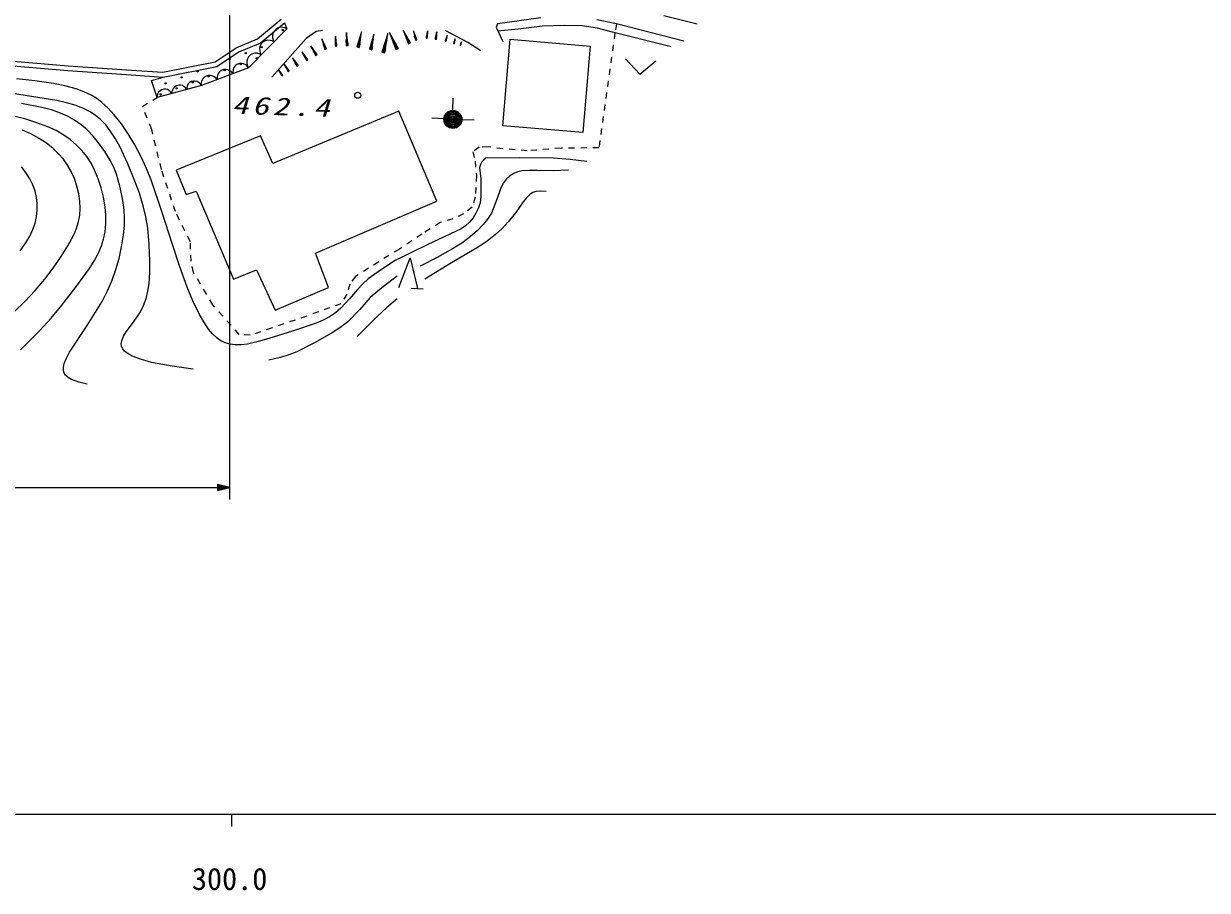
# Model space of a CAD drawing. Units: millimetres, scale not verified. Extents: x 40000 to 680000, y 20000 to 380000.
# Drawn here: x 350822 to 448657, y 198715 to 270364 of the extents above; entities that cross this region are included whole.
import ezdxf
from ezdxf.enums import TextEntityAlignment as Align

# ---------------------------------------------------------------- set-up
doc = ezdxf.new("R2010")
doc.units = ezdxf.units.MM
doc.header["$LTSCALE"] = 1000
doc.linetypes.add('USER3', pattern=[1, 0.5, -0.5])
for name, color, linetype, lineweight in [('M-TTL-BAND', 7, 'Continuous', 25), ('S-BGD', 1, 'Continuous', 13), ('S-BGD-HTXT', 6, 'Continuous', 13)]:
    doc.layers.add(name, color=color, linetype=linetype, lineweight=lineweight)
doc.styles.add('ＭＳ ゴシック', font='')
doc.styles.get('ＭＳ ゴシック').set_extended_font_data('MS Gothic')

# ---------------------------------------------------------------- blocks, each defined once
blk = doc.blocks.new('BUHIN560')
at = {"layer": 'S-BGD-HTXT'}
for points in [[(0, 0), (573, -857), (909, -486)], [(152, -138), (812, -500), (577, -759)], [(226, -205), (759, -502), (575, -706)], [(302, -274), (706, -505), (572, -653)], [(376, -341), (653, -507), (570, -600)]]:
    blk.add_lwpolyline(points, close=True, dxfattribs=at)
for points in [[(76, -69), (865, -497), (580, -812), (78, -70)], [(584, -529), (452, -409), (600, -510), (567, -547), (452, -409)]]:
    blk.add_lwpolyline(points, dxfattribs=at)

msp = doc.modelspace()

# ---------------------------------------------------------------- linework, layer by layer
at = {"layer": 'M-TTL-BAND'}
for p, q in [((40000, 205000), (579000, 205000)), ((368000, 205000), (368000, 204000))]:
    msp.add_line(p, q, dxfattribs=at)
at = {"layer": 'S-BGD'}
for p, q in [((406477, 270325), (403725, 271013)), ((370156, 269097), (372117, 270748)), ((370365, 268751), (372375, 270442)), ((372028, 270062), (371847, 270008)), ((372248, 270050), (372028, 270062)), ((372416, 270011), (372248, 270050)), ((372375, 270442), (372579, 269929)), ((389998, 270357), (389862, 270084)), ((389862, 270084), (390434, 268885)), ((393569, 270847), (389998, 270357)), ((393672, 270154), (391707, 269919)), ((395536, 270205), (393672, 270154)), ((396980, 270188), (395536, 270205)), ((398240, 269987), (396980, 270188)), ((399810, 270357), (398202, 270684)), ((405397, 268912), (399810, 270357)), ((368375, 268375), (370156, 269097)), ((372579, 269929), (369403, 266723)), ((374181, 269130), (371346, 265942)), ((371434, 269591), (371382, 269410)), ((371382, 269410), (371396, 269189)), ((371396, 269189), (371440, 269025)), ((371519, 269756), (371434, 269591)), ((371683, 269922), (371519, 269756)), ((371847, 270008), (371683, 269922)), ((372579, 269929), (372416, 270011)), ((374998, 269703), (374181, 269130)), ((375516, 269812), (374998, 269703)), ((375839, 268279), (375460, 269098)), ((375460, 269098), (375708, 268230)), ((376596, 269333), (376571, 268531)), ((376592, 269072), (376616, 268547)), ((376695, 268537), (376596, 269333)), ((376632, 268548), (376599, 269255)), ((376624, 269074), (376648, 268549)), ((377500, 269643), (377466, 268540)), ((377495, 269285), (377528, 268562)), ((377636, 268548), (377500, 269643)), ((377550, 268563), (377505, 269536)), ((377538, 269287), (377572, 268564)), ((378734, 269690), (378369, 268438)), ((378622, 269281), (378447, 268445)), ((378473, 268439), (378708, 269566)), ((378673, 269271), (378498, 268434)), ((378567, 268397), (378734, 269690)), ((379775, 269506), (379411, 268254)), ((379663, 269098), (379489, 268261)), ((379514, 268256), (379749, 269382)), ((379714, 269087), (379540, 268251)), ((379608, 268213), (379775, 269506)), ((380932, 269542), (380435, 268016)), ((380562, 268014), (380895, 269390)), ((380676, 267957), (380932, 269542)), ((381793, 268317), (381049, 269624)), ((381049, 269624), (381582, 268218)), ((381676, 268291), (381111, 269492)), ((381229, 269171), (381649, 268278)), ((381283, 269196), (381703, 268304)), ((382791, 268775), (382196, 269821)), ((382196, 269821), (382623, 268696)), ((382698, 268754), (382246, 269715)), ((382340, 269458), (382676, 268744)), ((382384, 269478), (382720, 268764)), ((382660, 268736), (382444, 269195)), ((382741, 268775), (382525, 269233)), ((383322, 269028), (383040, 269780)), ((383040, 269780), (383202, 268994)), ((383258, 269024), (383062, 269705)), ((383097, 269525), (383243, 269020)), ((383128, 269534), (383274, 269029)), ((383231, 269017), (383138, 269341)), ((383171, 269161), (383214, 269012)), ((383289, 269033), (383195, 269358)), ((383261, 269188), (383304, 269038)), ((384216, 269766), (384083, 269179)), ((384083, 269179), (384175, 269165)), ((384113, 269303), (384096, 269187)), ((384110, 269185), (384147, 269436)), ((384176, 269574), (384119, 269184)), ((384131, 269182), (384207, 269708)), ((384200, 269571), (384142, 269181)), ((384154, 269179), (384191, 269430)), ((384183, 269293), (384166, 269177)), ((384175, 269165), (384216, 269766)), ((384960, 269680), (384843, 269090)), ((384843, 269090), (384936, 269079)), ((384870, 269215), (384856, 269099)), ((384870, 269097), (384900, 269349)), ((384925, 269488), (384879, 269096)), ((384891, 269095), (384954, 269622)), ((384949, 269485), (384903, 269094)), ((384915, 269092), (384945, 269344)), ((384940, 269207), (384926, 269091)), ((384936, 269079), (384960, 269680)), ((385834, 269395), (385657, 268926)), ((387545, 268803), (385665, 269812)), ((385680, 268928), (385739, 269131)), ((385779, 269242), (385687, 268926)), ((385697, 268923), (385821, 269348)), ((385798, 269236), (385706, 268920)), ((385716, 268918), (385775, 269120)), ((385732, 268904), (385834, 269395)), ((386489, 269103), (386347, 268728)), ((386379, 268726), (386478, 269065)), ((386407, 268710), (386489, 269103)), ((391707, 269919), (390026, 269742)), ((390419, 261923), (391036, 269070)), ((391036, 269070), (397644, 268499)), ((399482, 269667), (398240, 269987)), ((401699, 269097), (399482, 269667)), ((404352, 268442), (401699, 269097)), ((366636, 267202), (368375, 268375)), ((368564, 268020), (370365, 268751)), ((370376, 268522), (370324, 268341)), ((370324, 268341), (370338, 268121)), ((370338, 268121), (370381, 267956)), ((370460, 268688), (370376, 268522)), ((370624, 268853), (370460, 268688)), ((370789, 268939), (370624, 268853)), ((370969, 268993), (370789, 268939)), ((371190, 268981), (370969, 268993)), ((371358, 268942), (371190, 268981)), ((371520, 268860), (371358, 268942)), ((371440, 269025), (371520, 268860)), ((375069, 267800), (374545, 268535)), ((374545, 268535), (374950, 267728)), ((375001, 267777), (374591, 268460)), ((374681, 268275), (374986, 267768)), ((374712, 268293), (375017, 267786)), ((374974, 267761), (374778, 268087)), ((375032, 267796), (374836, 268121)), ((375768, 268269), (375490, 269016)), ((375545, 268818), (375751, 268263)), ((375579, 268830), (375785, 268276)), ((375739, 268258), (375606, 268615)), ((375658, 268416), (375720, 268251)), ((375802, 268282), (375669, 268638)), ((375708, 268230), (375839, 268279)), ((375758, 268453), (375819, 268288)), ((376571, 268531), (376695, 268537)), ((376579, 268701), (376586, 268546)), ((376604, 268546), (376589, 268884)), ((376664, 268549), (376648, 268887)), ((376673, 268706), (376680, 268550)), ((377466, 268540), (377636, 268548)), ((377477, 268774), (377487, 268560)), ((377512, 268561), (377490, 269026)), ((377594, 268565), (377573, 269029)), ((377606, 268781), (377616, 268566)), ((378369, 268438), (378567, 268397)), ((378451, 268703), (378399, 268455)), ((378428, 268449), (378540, 268986)), ((378523, 268429), (378636, 268966)), ((378601, 268672), (378549, 268424)), ((379411, 268254), (379608, 268213)), ((379493, 268519), (379441, 268271)), ((379470, 268265), (379582, 268803)), ((379565, 268245), (379677, 268783)), ((379642, 268488), (379590, 268240)), ((380546, 268338), (380473, 268035)), ((380508, 268027), (380667, 268684)), ((380778, 269044), (380531, 268021)), ((380841, 269029), (380593, 268006)), ((380624, 267999), (380783, 268656)), ((380729, 268294), (380656, 267991)), ((381629, 268269), (381359, 268842)), ((381730, 268317), (381461, 268890)), ((381474, 268519), (381598, 268254)), ((381582, 268218), (381793, 268317)), ((381633, 268594), (381758, 268329)), ((382536, 268937), (382635, 268725)), ((382623, 268696), (382791, 268775)), ((382663, 268997), (382763, 268785)), ((383202, 268994), (383322, 269028)), ((385657, 268926), (385732, 268904)), ((385696, 269025), (385669, 268931)), ((385753, 269008), (385726, 268915)), ((386347, 268728), (386407, 268710)), ((386379, 268807), (386357, 268732)), ((386366, 268730), (386413, 268892)), ((386445, 268980), (386371, 268728)), ((386460, 268976), (386387, 268723)), ((386394, 268721), (386442, 268883)), ((386424, 268794), (386402, 268719)), ((387003, 268862), (386897, 268581)), ((386897, 268581), (386941, 268568)), ((386920, 268640), (386904, 268584)), ((386910, 268582), (386946, 268704)), ((386970, 268770), (386915, 268581)), ((386921, 268579), (386995, 268834)), ((386982, 268767), (386926, 268578)), ((386932, 268576), (386968, 268698)), ((386954, 268631), (386938, 268574)), ((386941, 268568), (387003, 268862)), ((388608, 268122), (387545, 268803)), ((397644, 268499), (397027, 261353)), ((341561, 267971), (354509, 266888)), ((341578, 267568), (354482, 266489)), ((362337, 266346), (366636, 267202)), ((366793, 266825), (368564, 268020)), ((369317, 267453), (369265, 267272)), ((369265, 267272), (369279, 267052)), ((369402, 267619), (369317, 267453)), ((369566, 267784), (369402, 267619)), ((369730, 267870), (369566, 267784)), ((369911, 267924), (369730, 267870)), ((370131, 267912), (369911, 267924)), ((370299, 267873), (370131, 267912)), ((370462, 267791), (370299, 267873)), ((370381, 267956), (370462, 267791)), ((373520, 266879), (373054, 267533)), ((373054, 267533), (373414, 266815)), ((373460, 266859), (373095, 267466)), ((373175, 267302), (373446, 266851)), ((373202, 267318), (373473, 266868)), ((373436, 266845), (373261, 267135)), ((373487, 266876), (373313, 267165)), ((374307, 267378), (373841, 268031)), ((373841, 268031), (374201, 267314)), ((374246, 267358), (373881, 267965)), ((373961, 267800), (374233, 267350)), ((373989, 267817), (374260, 267366)), ((374222, 267344), (374048, 267633)), ((374274, 267375), (374100, 267664)), ((374127, 267468), (374207, 267334)), ((374201, 267314), (374307, 267378)), ((374207, 267516), (374288, 267383)), ((374867, 267901), (374957, 267750)), ((374950, 267728), (375069, 267800)), ((374957, 267955), (375048, 267805)), ((380435, 268016), (380676, 267957)), ((400573, 267450), (401746, 266193)), ((401746, 266193), (403068, 267293)), ((354482, 266489), (359711, 266128)), ((354509, 266888), (359739, 266527)), ((359711, 266128), (362362, 265943)), ((359739, 266527), (362337, 266346)), ((362362, 265943), (366793, 266825)), ((369403, 266723), (365508, 265252)), ((366902, 266257), (366829, 266066)), ((367015, 266388), (366902, 266257)), ((367149, 266495), (367015, 266388)), ((367351, 266571), (367149, 266495)), ((367522, 266580), (367351, 266571)), ((367694, 266556), (367522, 266580)), ((367874, 266461), (367694, 266556)), ((368000, 266363), (367874, 266461)), ((368105, 266232), (368000, 266363)), ((368128, 266556), (368101, 266401)), ((368101, 266401), (368105, 266232)), ((368200, 266747), (368128, 266556)), ((368314, 266879), (368200, 266747)), ((368448, 266985), (368314, 266879)), ((368649, 267061), (368448, 266985)), ((368820, 267070), (368649, 267061)), ((368992, 267046), (368820, 267070)), ((369173, 266951), (368992, 267046)), ((369298, 266853), (369173, 266951)), ((369279, 267052), (369323, 266887)), ((369403, 266723), (369298, 266853)), ((369323, 266887), (369403, 266723)), ((372241, 266093), (371892, 266584)), ((371892, 266584), (372162, 266046)), ((372196, 266078), (371922, 266533)), ((371982, 266410), (372186, 266072)), ((372003, 266423), (372206, 266085)), ((372178, 266068), (372047, 266285)), ((372217, 266091), (372086, 266308)), ((372106, 266161), (372167, 266061)), ((372167, 266197), (372227, 266097)), ((372764, 266459), (372356, 267031)), ((372356, 267031), (372671, 266403)), ((372711, 266442), (372392, 266973)), ((372462, 266829), (372699, 266435)), ((372486, 266843), (372723, 266449)), ((372690, 266429), (372538, 266683)), ((372735, 266456), (372583, 266710)), ((372606, 266538), (372677, 266421)), ((372671, 266403), (372764, 266459)), ((372677, 266580), (372747, 266464)), ((373340, 266969), (373420, 266836)), ((373414, 266815), (373520, 266879)), ((373420, 267018), (373501, 266884)), ((361395, 265659), (362362, 265943)), ((361848, 264251), (361395, 265659)), ((365508, 265252), (361848, 264251)), ((363313, 265153), (363199, 265043)), ((363444, 265238), (363313, 265153)), ((363633, 265290), (363444, 265238)), ((363789, 265283), (363633, 265290)), ((363943, 265247), (363789, 265283)), ((364099, 265145), (363943, 265247)), ((364204, 265046), (364099, 265145)), ((364336, 265210), (364299, 265072)), ((364419, 265377), (364336, 265210)), ((364533, 265487), (364419, 265377)), ((364664, 265572), (364533, 265487)), ((364853, 265624), (364664, 265572)), ((365009, 265617), (364853, 265624)), ((365163, 265581), (365009, 265617)), ((365319, 265479), (365163, 265581)), ((365424, 265380), (365319, 265479)), ((365508, 265252), (365424, 265380)), ((365531, 265576), (365504, 265421)), ((365504, 265421), (365508, 265252)), ((365604, 265766), (365531, 265576)), ((365717, 265898), (365604, 265766)), ((365851, 266005), (365717, 265898)), ((366052, 266081), (365851, 266005)), ((366223, 266089), (366052, 266081)), ((366396, 266065), (366223, 266089)), ((366576, 265970), (366396, 266065)), ((366702, 265873), (366576, 265970)), ((366807, 265742), (366702, 265873)), ((366829, 266066), (366802, 265911)), ((366802, 265911), (366807, 265742)), ((372162, 266046), (372241, 266093)), ((353549, 264008), (349892, 264596)), ((361859, 264405), (361848, 264251)), ((361896, 264543), (361859, 264405)), ((361979, 264710), (361896, 264543)), ((362093, 264820), (361979, 264710)), ((362224, 264905), (362093, 264820)), ((362413, 264956), (362224, 264905)), ((362569, 264950), (362413, 264956)), ((362723, 264913), (362569, 264950)), ((362878, 264812), (362723, 264913)), ((362984, 264713), (362878, 264812)), ((363068, 264585), (362984, 264713)), ((363079, 264738), (363068, 264585)), ((363116, 264877), (363079, 264738)), ((363199, 265043), (363116, 264877)), ((364288, 264919), (364204, 265046)), ((364299, 265072), (364288, 264919)), ((386307, 263199), (386322, 264199)), ((354369, 263828), (353549, 264008)), ((355172, 263590), (354369, 263828)), ((355758, 263358), (355172, 263590)), ((356309, 263075), (355758, 263358)), ((356760, 262780), (356309, 263075)), ((357176, 262435), (356760, 262780)), ((357600, 261995), (357176, 262435)), ((381839, 263140), (371421, 258801)), ((384968, 255702), (381839, 263140)), ((385547, 262487), (384548, 262538)), ((387046, 262436), (388046, 262419)), ((357980, 261515), (357600, 261995)), ((358413, 260842), (357980, 261515)), ((397027, 261353), (390419, 261923)), ((358787, 260149), (358413, 260842)), ((370388, 261103), (363423, 258240)), ((371421, 258801), (370388, 261103)), ((359432, 258764), (358787, 260149)), ((360019, 257357), (359432, 258764)), ((360385, 256344), (360019, 257357)), ((363423, 258240), (364249, 256233)), ((390742, 257524), (390491, 257210)), ((391018, 257775), (390742, 257524)), ((391328, 257975), (391018, 257775)), ((391663, 258115), (391328, 257975)), ((392018, 258196), (391663, 258115)), ((392639, 258237), (392018, 258196)), ((393276, 258216), (392639, 258237)), ((394581, 258199), (393276, 258216)), ((395856, 258242), (394581, 258199)), ((360693, 255316), (360385, 256344)), ((364249, 256233), (365076, 256529)), ((365076, 256529), (368175, 249239)), ((390287, 256857), (389913, 255762)), ((390491, 257210), (390287, 256857)), ((374933, 251393), (384968, 255702)), ((389913, 255762), (389483, 254693)), ((360914, 254391), (360693, 255316)), ((361077, 253455), (360914, 254391)), ((389483, 254693), (389166, 254207)), ((361187, 252101), (361077, 253455)), ((388799, 253755), (388295, 253240)), ((389166, 254207), (388799, 253755)), ((387753, 252771), (387026, 252231)), ((388295, 253240), (387753, 252771)), ((361237, 250749), (361187, 252101)), ((386264, 251740), (385007, 251037)), ((387026, 252231), (386264, 251740)), ((361243, 249810), (361237, 250749)), ((376011, 248549), (374933, 251393)), ((381844, 248555), (382762, 250996)), ((382762, 250996), (383366, 248459)), ((385007, 251037), (383706, 250378)), ((361190, 248873), (361243, 249810)), ((368175, 249239), (370063, 250006)), ((370063, 250006), (371598, 246671)), ((381681, 249503), (380559, 248634)), ((383661, 250356), (383607, 250329)), ((383706, 250378), (383661, 250356)), ((361094, 248244), (361190, 248873)), ((371598, 246671), (376011, 248549)), ((380559, 248634), (379469, 247712)), ((360732, 247077), (360941, 247636)), ((360941, 247636), (361094, 248244)), ((379469, 247712), (378566, 246694)), ((382849, 248492), (383847, 248429)), ((360467, 246542), (360732, 247077)), ((378566, 246694), (377611, 245710)), ((359283, 244886), (359899, 245695)), ((359899, 245695), (360467, 246542)), ((377611, 245710), (376954, 245218)), ((359081, 244540), (359283, 244886)), ((376265, 244777), (374857, 243985)), ((376954, 245218), (376265, 244777)), ((358887, 243922), (358925, 244152)), ((358911, 243701), (358887, 243922)), ((359010, 243489), (358911, 243701)), ((358925, 244152), (359081, 244540)), ((374857, 243985), (373410, 243240)), ((359167, 243299), (359010, 243489)), ((359462, 243062), (359167, 243299)), ((359778, 242884), (359462, 243062)), ((360572, 242587), (359778, 242884)), ((371562, 242662), (371083, 242553)), ((372037, 242778), (371562, 242662)), ((372734, 242980), (372037, 242778)), ((373410, 243240), (372734, 242980)), ((361382, 242349), (360572, 242587)), ((363102, 242047), (361382, 242349)), ((364843, 241804), (363102, 242047))]:
    msp.add_line(p, q, dxfattribs=at)
at = {"layer": 'S-BGD', "linetype": 'USER3'}
for p, q in [((399810, 270357), (399692, 269613)), ((399692, 269613), (398364, 260096)), ((360632, 263525), (361848, 264251)), ((361404, 261619), (360632, 263525)), ((362211, 258306), (361404, 261619)), ((388479, 260149), (387953, 259781)), ((387953, 259781), (388137, 258992)), ((389215, 260175), (388479, 260149)), ((390424, 260017), (389215, 260175)), ((392449, 259859), (390424, 260017)), ((395235, 260070), (392449, 259859)), ((398364, 260096), (395235, 260070)), ((363362, 254826), (362211, 258306)), ((388137, 258992), (388242, 257809)), ((388242, 257809), (388137, 256021)), ((388137, 256021), (387901, 255180)), ((364598, 252336), (363362, 254826)), ((387181, 254654), (386305, 254225)), ((387901, 255180), (387181, 254654)), ((385258, 253915), (383729, 252971)), ((386305, 254225), (385258, 253915)), ((383729, 252971), (381875, 251718)), ((364667, 250722), (364598, 252336)), ((381875, 251718), (381016, 251203)), ((364862, 249795), (364667, 250722)), ((381016, 251203), (378252, 249468)), ((366459, 247116), (364862, 249795)), ((377771, 248833), (377531, 248009)), ((378252, 249468), (377771, 248833)), ((377531, 248009), (377050, 247202)), ((368623, 244678), (366459, 247116)), ((377050, 247202), (375178, 246532)), ((374217, 246189), (371353, 245210)), ((375178, 246532), (374217, 246189)), ((369550, 244609), (368623, 244678)), ((371353, 245210), (369550, 244609))]:
    msp.add_line(p, q, dxfattribs=at)
at = {"layer": 'S-BGD'}
for points in [[(397359, 258961), (395993, 259127), (394604, 259234), (391821, 259271), (389034, 259246), (388847, 259119), (388685, 258934), (388569, 258714), (388509, 258470), (388596, 257524), (388622, 256578), (388613, 256066), (388545, 255562), (388407, 255128), (388208, 254703), (387970, 254305), (387680, 253940), (387348, 253646), (386969, 253391), (384224, 252103), (381529, 250772), (380404, 250043), (379306, 249258), (378842, 248853), (378415, 248398), (377757, 247611), (377048, 246857), (376590, 246466), (376098, 246126), (375573, 245845), (375011, 245614), (373050, 244951), (371081, 244347), (370212, 244084), (369318, 243877), (368808, 243818), (368293, 243819), (367873, 243875), (367470, 243991), (367130, 244153), (366818, 244370), (366442, 244721), (366110, 245113), (365704, 245706), (365349, 246330), (364806, 247452), (364323, 248590), (363691, 250336), (363113, 252113), (362280, 254749), (361388, 257377), (360973, 258404), (360504, 259405), (360004, 260348), (359448, 261267), (358894, 262071), (358287, 262846), (357815, 263370), (357295, 263856), (356859, 264186), (356391, 264465), (355794, 264742), (355160, 264969), (354224, 265221), (353275, 265414), (351754, 265645), (350219, 265817)], [(356068, 240548), (355380, 240732), (354763, 240957), (354495, 241109), (354284, 241295), (354173, 241469), (354115, 241676), (354113, 241949), (354176, 242257), (354350, 242714), (354605, 243202), (356065, 245412), (357309, 247399), (357744, 248266), (358125, 249160), (358443, 250043), (358703, 250944), (358918, 251911), (359077, 252901), (359151, 253678), (359165, 254456), (359103, 255190), (358980, 255918), (358771, 256919), (358501, 257911), (358284, 258476), (358010, 259017), (357539, 259784), (357015, 260521), (356567, 261073), (356067, 261590), (355568, 262009), (355023, 262386), (354456, 262708), (353864, 262974), (353109, 263234), (352336, 263436), (350650, 263759)], [(350561, 243392), (352142, 244979), (353085, 246007), (353988, 247081), (355140, 248576), (356254, 250122), (356679, 250783), (357047, 251470), (357267, 251992), (357432, 252544), (357548, 253163), (357606, 253804), (357609, 254523), (357551, 255233), (357422, 256018), (357234, 256794), (356991, 257531), (356689, 258254), (356388, 258831), (356030, 259386), (355627, 259884), (355172, 260350), (354669, 260778), (354129, 261159), (353498, 261524), (352831, 261839), (351921, 262178), (350993, 262460), (349424, 262864)], [(350039, 246552), (350954, 247436), (351782, 248318), (352566, 249240), (353271, 250159), (353926, 251114), (354469, 251998), (354957, 252909), (355184, 253440), (355358, 254000), (355450, 254528), (355484, 255077), (355457, 255692), (355369, 256306), (355217, 256940), (355010, 257552), (354752, 258130), (354442, 258677), (354103, 259159), (353712, 259608), (353231, 260067), (352704, 260487), (352109, 260881), (351475, 261228), (350728, 261555)], [(350535, 251594), (351003, 252244), (351322, 252784), (351587, 253353), (351766, 253875), (351890, 254424), (351950, 254955), (351950, 255490), (351889, 256001), (351766, 256512), (351574, 257038), (351325, 257542), (351008, 258047), (350636, 258526)], [(393998, 256487), (393562, 256517), (393152, 256485), (392905, 256400), (392680, 256258), (392385, 255974), (392113, 255624), (391498, 254755), (390869, 253970), (390367, 253427), (389816, 252922), (389119, 252387), (388378, 251896), (386172, 250589), (383986, 249228)], [(381680, 247611), (380833, 246898), (380029, 246142), (379218, 245320), (378378, 244514)]]:
    msp.add_lwpolyline(points, dxfattribs=at)
for centre, radius in [((372229, 269835), 49.7), ((370494, 268424), 49.7), ((367848, 267425), 49.7), ((369171, 267925), 49.7), ((370082, 267513), 49.7), ((365202, 266427), 49.7), ((367436, 266514), 49.7), ((368759, 267014), 49.7), ((362556, 265428), 49.7), ((363879, 265927), 49.7), ((364790, 265515), 49.7), ((366113, 266015), 49.7), ((362144, 264516), 49.7), ((363467, 265016), 49.7), ((378433, 264443), 249), ((386296, 262449), 746), ((386296, 262449), 660), ((386296, 262449), 574), ((386296, 262449), 484), ((386296, 262449), 398), ((386296, 262449), 292), ((386296, 262449), 202), ((386296, 262449), 116), ((386296, 262449), 22.5)]:
    msp.add_circle(centre, radius, dxfattribs=at)
at = {"layer": 'S-BGD-HTXT'}
for p, q in [((367852, 231014), (367852, 285940)), ((67829, 232014), (367852, 232014))]:
    msp.add_line(p, q, dxfattribs=at)

# ---------------------------------------------------------------- block references
at = {"rotation": 222.16487}
msp.add_blockref('BUHIN560', (367852, 232014), dxfattribs=at)

# ---------------------------------------------------------------- texts
at = {"layer": 'M-TTL-BAND', "style": 'ＭＳ ゴシック'}
msp.add_text('300.0', height=1833, dxfattribs=at).set_placement((367844, 198195), align=Align.BOTTOM_CENTER)
at = {"layer": 'S-BGD', "insert": (368021, 262889), "char_height": 1466, "attachment_point": 7, "rotation": 358.3, "style": 'ＭＳ ゴシック'}
msp.add_mtext('\\T1.25;\\W1.35;\\Q15;462.4', dxfattribs=at)

doc.saveas('drawing.dxf')
